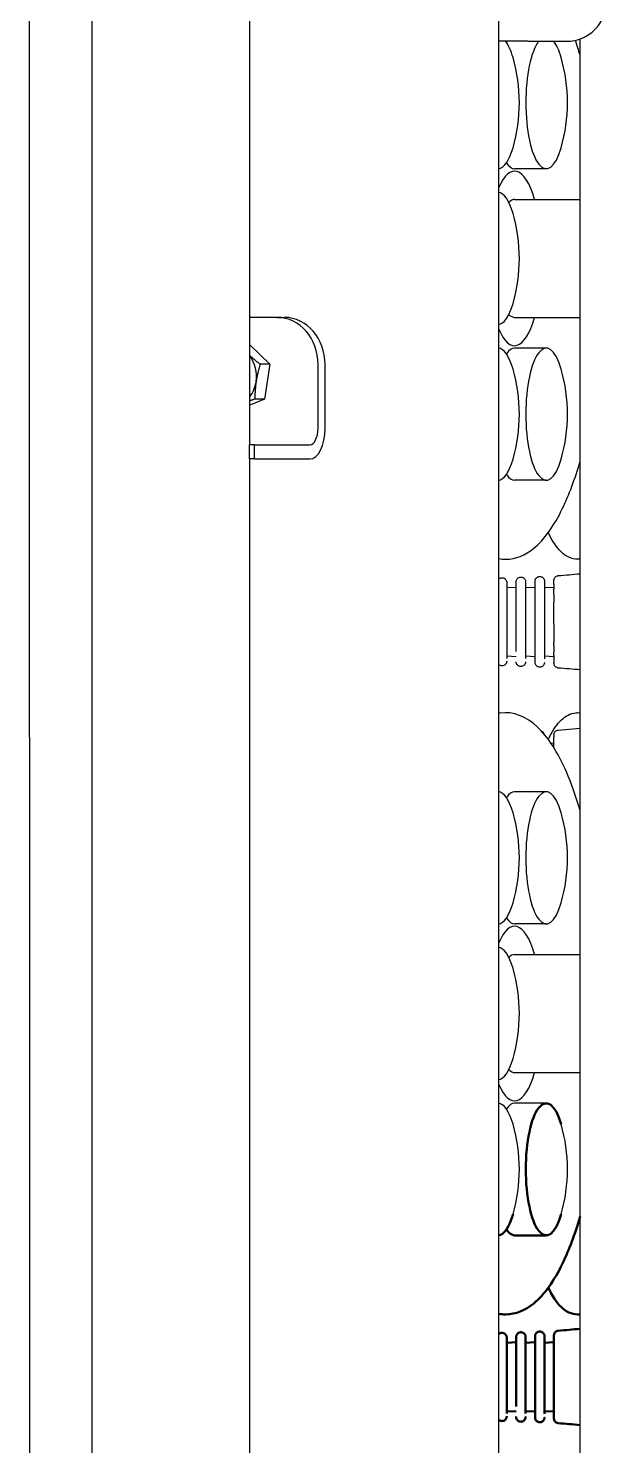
# Model space of a CAD drawing. Extents: x -3873 to 164127, y 7129 to 96529.
# Drawn here: x 54399.5 to 54522, y 44928.3 to 45228.7 of the extents above; entities that cross this region are included whole.
import ezdxf

# ---------------------------------------------------------------- set-up
doc = ezdxf.new("R2010")
doc.units = 0
doc.layers.add('KROMEKA', color=1, linetype='CONTINUOUS')
doc.layers.add('LAYOUT Kromeka', color=1, linetype='CONTINUOUS', lineweight=5)
doc.layers.add('Visible (ISO)', color=7, linetype='CONTINUOUS', lineweight=50)

# ---------------------------------------------------------------- blocks, each defined once
blk = doc.blocks.new('KD21-ara_yolma-64')
at = {"layer": 'KROMEKA', "color": 0}
for p, q in [((2335.73, -46.5), (3967.5, -46)), ((605.5, -59.51), (3955.5, -59.51)), ((2266, -92.91), (3118, -92.91)), ((3121, -92.79), (3118, -92.79)), ((3118, -93.87), (3118, -92.79)), ((3121, -93.87), (3121, -92.79)), ((3121, -92.91), (3955.5, -92.91)), ((3130.69, -96.04), (3129.37, -92.91)), ((3142.17, -92.91), (3138.08, -97.15)), ((3148, -98.71), (3148, -92.91)), ((3118, -93.87), (3121, -93.87)), ((3118, -93.87), (3118, -105.62)), ((3121, -93.87), (3121, -105.62)), ((3130.69, -96.04), (3130.69, -93.98)), ((3138.08, -97.15), (3130.69, -96.04)), ((3138.08, -97.15), (3138.08, -95.1)), ((3148, -98.71), (3148, -100.21)), ((3124.5, -107.37), (3138, -107.37)), ((3124.5, -108.87), (3138, -108.87)), ((3955.5, -145.61), (1370, -145.61)), ((3206.5, -151.8), (3206.5, -145.61)), ((2981.5, -155.7), (2981.5, -149.01)), ((2988, -149.01), (2988, -162.88)), ((3013, -149.01), (3013, -162.88)), ((3019.5, -155.7), (3019.5, -149.01)), ((3047.5, -155.7), (3047.5, -149.01)), ((3076, -147.33), (3075.76, -147.33)), ((3091.84, -147.33), (3076, -147.33)), ((3076.26, -147.33), (3076.16, -149.33)), ((3077.21, -149.33), (3091.98, -149.33)), ((3090.74, -147.33), (3090.84, -149.33)), ((3091.84, -147.33), (3091.84, -147.33)), ((3113.5, -155.7), (3113.5, -149.01)), ((3141.5, -155.7), (3141.5, -149.01)), ((3148, -149.01), (3148, -162.88)), ((3173, -149.01), (3173, -162.88)), ((3179.5, -155.7), (3179.5, -149.01)), ((3074.02, -150.3), (3074.02, -150.3)), ((3075.94, -151.33), (3075.72, -151.33)), ((3091.98, -151.33), (3075.94, -151.33)), ((3076.26, -151.33), (3076.16, -153.33)), ((3090.74, -151.33), (3090.84, -153.33)), ((3091.98, -151.33), (3091.98, -151.33)), ((3206.5, -151.8), (3206.5, -160)), ((3073.89, -154.3), (3073.89, -154.3)), ((3074.89, -153.33), (3077.13, -153.33)), ((3075.94, -155.33), (3075.68, -155.33)), ((3092.11, -155.33), (3075.94, -155.33)), ((3076.26, -155.33), (3076.16, -157.33)), ((3077.13, -153.33), (3092.11, -153.33)), ((3090.74, -155.33), (3090.84, -157.33)), ((3056.8, -157.33), (3057.44, -157.33)), ((3057.44, -157.33), (3058.42, -157.33)), ((3057.81, -156.68), (3057.84, -157.33)), ((3058.42, -157.33), (3059.11, -157.33)), ((3059.53, -157.33), (3059.11, -157.33)), ((3059.53, -157.33), (3059.58, -157.33)), ((3060.57, -158.25), (3060.93, -162.88)), ((3074.71, -157.33), (3074.8, -157.33)), ((3075.32, -157.33), (3074.8, -157.33)), ((3076.43, -157.33), (3075.32, -157.33)), ((3076.43, -157.33), (3077.06, -157.33)), ((3078.48, -157.33), (3077.06, -157.33)), ((3078.48, -157.33), (3079.2, -157.33)), ((3081.09, -157.33), (3079.2, -157.33)), ((3082.97, -157.33), (3081.09, -157.33)), ((3082.97, -157.33), (3084.53, -157.33)), ((3084.53, -157.33), (3086.16, -157.33)), ((3086.16, -157.33), (3087.68, -157.33)), ((3089.26, -157.33), (3087.68, -157.33)), ((3089.26, -157.33), (3090.51, -157.33)), ((3091.5, -157.33), (3090.51, -157.33)), ((3091.5, -157.33), (3092.05, -157.33)), ((3092.05, -157.33), (3092.28, -157.33)), ((3092.28, -157.33), (3092.29, -157.33)), ((2325, -162.88), (3207, -162.88))]:
    blk.add_line(p, q, dxfattribs=at)
for centre, radius, start, end in [((2967.5, -115.51), 34.5, 253.9452, 286.0548), ((3000.5, -115.51), 34.5, 253.9452, 286.0548), ((3033.5, -115.51), 34.5, 253.9452, 286.0548), ((3127.5, -115.51), 34.5, 253.9452, 286.0548), ((3160.5, -115.51), 34.5, 253.9452, 286.0548), ((3193.5, -115.51), 34.5, 253.9452, 286.0548), ((2967.5, -125.71), 34.5, 253.9452, 286.0548), ((3033.5, -125.71), 34.5, 253.9452, 286.0548), ((3127.5, -125.71), 34.5, 253.9452, 286.0548), ((3193.5, -125.71), 34.5, 253.9452, 286.0548), ((3215, -160), 8.5, 180, 270)]:
    blk.add_arc(centre, radius, start, end, dxfattribs=at)
for centre, major_axis, ratio, start_param, end_param in [((3135.5, -88.7), (6.5, 0), 0.866025, 3.987632, 4.53956), ((3135.5, -88.7), (6.5, 0), 0.866025, 4.53956, 5.437146), ((3138, -98.71), (10, 0), 0.866025, 4.712389, 6.283185), ((3138, -100.21), (10, 0), 0.866025, 4.712389, 6.283185), ((3124.5, -105.62), (-6.5, 0), 0.5, 0, 1.570796), ((3124.5, -105.62), (-3.5, 0), 0.5, 0, 1.570796), ((2967.5, -145.5), (14, 0), 0.309017, 5.462218, 6.25781), ((3000.5, -149.01), (-18.5, 0), 0.309017, 5.646199, 7.112101), ((3000.5, -145.5), (-14, 0), 0.309017, 0.025375, 0.820968), ((3000.5, -145.5), (14, 0), 0.309017, 5.462218, 6.25781), ((3000.5, -149.01), (18.5, 0), 0.309017, 5.45427, 6.920172), ((3033.5, -145.5), (-14, 0), 0.309017, 0.025375, 0.820968), ((3033.5, -145.5), (14, 0), 0.309017, 5.462218, 6.25781), ((3127.5, -145.5), (-14, 0), 0.309017, 0.025375, 0.820968), ((3127.5, -145.5), (14, 0), 0.309017, 5.462218, 6.25781), ((3160.5, -149.01), (-18.5, 0), 0.309017, 5.646199, 7.112101), ((3160.5, -145.5), (-14, 0), 0.309017, 0.025375, 0.820968), ((3160.5, -145.5), (14, 0), 0.309017, 5.462218, 6.25781), ((3160.5, -149.01), (18.5, 0), 0.309017, 5.45427, 6.920172), ((3193.5, -145.5), (-14, 0), 0.309017, 0.025375, 0.820968), ((3193.5, -145.5), (14, 0), 0.309017, 5.462218, 5.902934), ((2967.5, -149.01), (14, 0), 0.309017, 0, 0.417704), ((3000.5, -149.01), (-12.5, 0), 0.309017, 5.963403, 6.283185), ((3000.5, -149.01), (12.5, 0), 0.309017, 0, 0.319782), ((3033.5, -149.01), (-14, 0), 0.309017, 5.865481, 6.283185), ((3033.5, -149.01), (14, 0), 0.309017, 0, 0.417704), ((3127.5, -149.01), (-14, 0), 0.309017, 5.865481, 6.283185), ((3127.5, -149.01), (14, 0), 0.309017, 0, 0.417704), ((3160.5, -149.01), (-12.5, 0), 0.309017, 5.963403, 6.283185), ((3160.5, -149.01), (12.5, 0), 0.309017, 0, 0.319782), ((3193.5, -149.01), (-14, 0), 0.309017, 5.865481, 6.283185), ((3193.5, -149.01), (14, 0), 0.309017, 0.380251, 0.417704), ((3033.5, -155.7), (-14, 0), 0.309017, 2.320625, 7.104153), ((3127.5, -155.7), (-14, 0), 0.309017, 2.320625, 7.104153), ((3193.5, -155.7), (-14, 0), 0.309017, 3.521844, 7.104153), ((3085, -158.22), (-11.29, -0.03), 0.002005, 6.282899, 6.282987), ((3082, -158.22), (11.29, -0.03), 0.002005, 0.000198, 0.000286), ((3193.5, -155.7), (14, 0), 0.309017, 5.462218, 5.902934)]:
    blk.add_ellipse(centre, major_axis=major_axis, ratio=ratio, start_param=start_param, end_param=end_param, dxfattribs=at)
for points, weights in [([(3130.69, -93.98), (3130.48, -93.42), (3130.3, -92.91)], [1, 1.01073896901, 1.01540095669]), ([(3139.92, -92.91), (3139.06, -93.86), (3138.08, -95.1)], [1.01404753854, 1.02864988774, 1]), ([(3134.38, -94.25), (3132.67, -93.99), (3130.69, -93.98)], [1, 1.0379548493, 1]), ([(3138.08, -95.1), (3136.1, -94.51), (3134.38, -94.25)], [1, 1.0379548493, 1])]:
    blk.add_rational_spline(points, weights, degree=2, dxfattribs=at)
for points, knots in [([(3043.54, -162.88), (3046.54, -162), (3049.27, -161.03), (3055.83, -158.17), (3059.07, -156.13), (3063.42, -151.49), (3064.57, -148.72), (3064.15, -145.84), (3064.13, -145.72), (3064.11, -145.61)], [2.3293951, 2.3293951, 2.3293951, 2.3293951, 2.5256035, 2.5256035, 2.859362, 2.859362, 3.1871954, 3.1871954, 3.2004909, 3.2004909, 3.2004909, 3.2004909]), ([(3075.16, -147.33), (3075.15, -147.33), (3075.15, -147.33), (3075.15, -147.33), (3075.15, -147.33), (3075.13, -147.33), (3075.1, -147.33), (3075.02, -147.32), (3074.97, -147.32), (3074.81, -147.28), (3074.71, -147.24), (3074.53, -147.12), (3074.45, -147.05), (3074.32, -146.89), (3074.26, -146.79), (3074.18, -146.57), (3074.15, -146.43), (3074.16, -146.3)], [0, 0, 0, 0, 0.0001754, 0.0001754, 0.0003546, 0.0003546, 0.0082257, 0.0082257, 0.0240035, 0.0240035, 0.0558555, 0.0558555, 0.0877074, 0.0877074, 0.1195593, 0.1195593, 0.1596693, 0.1596693, 0.1596693, 0.1596693]), ([(3074.16, -146.3), (3074.16, -146.19), (3074.18, -146.08), (3074.26, -145.88), (3074.31, -145.78), (3074.41, -145.67), (3074.43, -145.64), (3074.46, -145.61)], [0, 0, 0, 0, 0.03234533, 0.03234533, 0.06485649, 0.06485649, 0.0766981, 0.0766981, 0.0766981, 0.0766981]), ([(3092.84, -146.3), (3092.85, -146.41), (3092.83, -146.52), (3092.77, -146.72), (3092.72, -146.82), (3092.6, -147), (3092.52, -147.08), (3092.34, -147.21), (3092.24, -147.26), (3092.09, -147.3), (3092.04, -147.31), (3091.96, -147.33), (3091.93, -147.33), (3091.89, -147.33), (3091.88, -147.33), (3091.86, -147.33), (3091.86, -147.33), (3091.85, -147.33), (3091.85, -147.33), (3091.85, -147.33), (3091.85, -147.33), (3091.84, -147.33), (3091.84, -147.33), (3091.84, -147.33)], [0, 0, 0, 0, 0.0323423, 0.0323423, 0.0648538, 0.0648538, 0.097359, 0.097359, 0.1298643, 0.1298643, 0.1459593, 0.1459593, 0.1540946, 0.1540946, 0.1571432, 0.1571432, 0.1594295, 0.1594295, 0.1596439, 0.1596439, 0.1597437, 0.1597437, 0.1597686, 0.1597686, 0.1597686, 0.1597686]), ([(3092.54, -145.61), (3092.55, -145.62), (3092.56, -145.64), (3092.65, -145.73), (3092.71, -145.82), (3092.81, -146.03), (3092.84, -146.17), (3092.84, -146.3)], [0.07647157, 0.07647157, 0.07647157, 0.07647157, 0.08162228, 0.08162228, 0.11325496, 0.11325496, 0.15308456, 0.15308456, 0.15308456, 0.15308456]), ([(3096.75, -147.11), (3096.75, -149.22), (3097.62, -151.27), (3100.98, -155.37), (3103.85, -157.37), (3110.38, -160.54), (3113.72, -161.78), (3117.46, -162.88)], [0, 0, 0, 0, 0.2478391, 0.2478391, 0.5672482, 0.5672482, 0.8121976, 0.8121976, 0.8121976, 0.8121976]), ([(3074.02, -150.3), (3074.03, -150.19), (3074.05, -150.08), (3074.13, -149.88), (3074.18, -149.78), (3074.32, -149.62), (3074.4, -149.54), (3074.58, -149.43), (3074.69, -149.38), (3074.84, -149.35), (3074.9, -149.34), (3074.97, -149.33), (3074.98, -149.33), (3075, -149.33), (3075.01, -149.33), (3075.02, -149.33), (3075.02, -149.33), (3075.02, -149.33), (3075.02, -149.33), (3075.02, -149.33), (3075.02, -149.33), (3075.02, -149.33)], [0, 0, 0, 0, 0.0323454, 0.0323454, 0.0648566, 0.0648566, 0.0973618, 0.0973618, 0.1298671, 0.1298671, 0.1459622, 0.1459622, 0.1500274, 0.1500274, 0.153076, 0.153076, 0.1531475, 0.1531475, 0.1531724, 0.1531724, 0.1531849, 0.1531849, 0.1531849, 0.1531849]), ([(3091.98, -149.33), (3091.98, -149.33), (3091.98, -149.33), (3091.98, -149.33), (3091.98, -149.33), (3091.98, -149.33), (3091.98, -149.33), (3091.99, -149.33), (3092, -149.33), (3092.06, -149.33), (3092.11, -149.34), (3092.26, -149.37), (3092.36, -149.4), (3092.55, -149.51), (3092.63, -149.57), (3092.78, -149.73), (3092.84, -149.82), (3092.94, -150.03), (3092.97, -150.17), (3092.98, -150.3)], [0, 0, 0, 0, 0.0000225, 0.0000225, 0.0002026, 0.0002026, 0.0007294, 0.0007294, 0.0026826, 0.0026826, 0.0183539, 0.0183539, 0.0499866, 0.0499866, 0.0816192, 0.0816192, 0.1132519, 0.1132519, 0.1530815, 0.1530815, 0.1530815, 0.1530815]), ([(3075.02, -151.33), (3075.02, -151.33), (3075.02, -151.33), (3075.02, -151.33), (3075.01, -151.33), (3074.98, -151.33), (3074.96, -151.33), (3074.88, -151.32), (3074.83, -151.31), (3074.67, -151.27), (3074.58, -151.23), (3074.4, -151.12), (3074.32, -151.05), (3074.18, -150.88), (3074.13, -150.79), (3074.04, -150.57), (3074.02, -150.43), (3074.02, -150.3)], [0, 0, 0, 0, 0.0004883, 0.0004883, 0.0014649, 0.0014649, 0.0092831, 0.0092831, 0.0249544, 0.0249544, 0.0565871, 0.0565871, 0.0882198, 0.0882198, 0.1198524, 0.1198524, 0.159682, 0.159682, 0.159682, 0.159682]), ([(3092.98, -150.3), (3092.98, -150.41), (3092.96, -150.52), (3092.9, -150.72), (3092.85, -150.82), (3092.73, -151), (3092.65, -151.08), (3092.47, -151.21), (3092.37, -151.26), (3092.22, -151.3), (3092.17, -151.31), (3092.09, -151.33), (3092.06, -151.33), (3092.02, -151.33), (3092.01, -151.33), (3091.99, -151.33), (3091.99, -151.33), (3091.98, -151.33), (3091.98, -151.33), (3091.98, -151.33), (3091.98, -151.33), (3091.98, -151.33), (3091.98, -151.33), (3091.98, -151.33)], [0, 0, 0, 0, 0.0323427, 0.0323427, 0.0648545, 0.0648545, 0.0973599, 0.0973599, 0.129865, 0.129865, 0.1459598, 0.1459598, 0.1540948, 0.1540948, 0.1571434, 0.1571434, 0.1594297, 0.1594297, 0.159644, 0.159644, 0.1597438, 0.1597438, 0.1597688, 0.1597688, 0.1597688, 0.1597688]), ([(3058.58, -156.14), (3058.81, -156.25), (3059.04, -156.36), (3060.69, -157.2), (3061.85, -157.98), (3063.53, -159.77), (3064.12, -160.8), (3064.26, -162.27), (3064.26, -162.58), (3064.22, -162.88)], [2.7565951, 2.7565951, 2.7565951, 2.7565951, 2.7842197, 2.7842197, 2.9646373, 2.9646373, 3.1235608, 3.1235608, 3.1644959, 3.1644959, 3.1644959, 3.1644959]), ([(3060.34, -154.71), (3060.31, -154.78), (3060.27, -154.85), (3060.16, -155), (3060.08, -155.08), (3059.91, -155.21), (3059.81, -155.26), (3059.69, -155.29), (3059.67, -155.3), (3059.65, -155.3)], [0.04130106, 0.04130106, 0.04130106, 0.04130106, 0.06485412, 0.06485412, 0.0973594, 0.0973594, 0.12986461, 0.12986461, 0.13491102, 0.13491102, 0.13491102, 0.13491102]), ([(3073.89, -154.3), (3073.9, -154.19), (3073.92, -154.08), (3073.99, -153.88), (3074.05, -153.78), (3074.19, -153.62), (3074.27, -153.54), (3074.45, -153.43), (3074.56, -153.38), (3074.7, -153.35), (3074.74, -153.34), (3074.81, -153.33), (3074.85, -153.33), (3074.89, -153.33)], [0, 0, 0, 0, 0.0323454, 0.0323454, 0.0648566, 0.0648566, 0.0973618, 0.0973618, 0.1298671, 0.1298671, 0.1414506, 0.1414506, 0.1531948, 0.1531948, 0.1531948, 0.1531948]), ([(3074.89, -155.33), (3074.89, -155.33), (3074.89, -155.33), (3074.89, -155.33), (3074.89, -155.33), (3074.89, -155.33), (3074.89, -155.33), (3074.89, -155.33), (3074.89, -155.33), (3074.88, -155.33), (3074.88, -155.33), (3074.86, -155.33), (3074.85, -155.33), (3074.82, -155.33), (3074.8, -155.33), (3074.73, -155.32), (3074.69, -155.31), (3074.57, -155.28), (3074.49, -155.25), (3074.33, -155.17), (3074.26, -155.11), (3074.14, -155), (3074.08, -154.93), (3073.99, -154.78), (3073.96, -154.7), (3073.9, -154.52), (3073.89, -154.41), (3073.89, -154.3)], [0, 0, 0, 0, 0.0000222, 0.0000222, 0.0000722, 0.0000722, 0.0001721, 0.0001721, 0.000372, 0.000372, 0.0019709, 0.0019709, 0.0051689, 0.0051689, 0.0115673, 0.0115673, 0.0243832, 0.0243832, 0.0501713, 0.0501713, 0.0759593, 0.0759593, 0.1017473, 0.1017473, 0.1275353, 0.1275353, 0.1599226, 0.1599226, 0.1599226, 0.1599226]), ([(3092.11, -153.33), (3092.11, -153.33), (3092.11, -153.33), (3092.12, -153.33), (3092.13, -153.33), (3092.16, -153.33), (3092.17, -153.33), (3092.23, -153.34), (3092.26, -153.34), (3092.37, -153.36), (3092.44, -153.38), (3092.57, -153.44), (3092.63, -153.48), (3092.75, -153.56), (3092.8, -153.61), (3092.9, -153.71), (3092.94, -153.77), (3093.01, -153.9), (3093.04, -153.96), (3093.09, -154.12), (3093.1, -154.21), (3093.11, -154.3)], [0, 0, 0, 0, 0.0002364, 0.0002364, 0.0029098, 0.0029098, 0.008258, 0.008258, 0.0189655, 0.0189655, 0.0404709, 0.0404709, 0.0619763, 0.0619763, 0.0834816, 0.0834816, 0.104987, 0.104987, 0.1264923, 0.1264923, 0.1534609, 0.1534609, 0.1534609, 0.1534609]), ([(3093.11, -154.3), (3093.11, -154.41), (3093.1, -154.52), (3093.03, -154.72), (3092.99, -154.82), (3092.86, -155), (3092.78, -155.08), (3092.61, -155.21), (3092.51, -155.26), (3092.36, -155.3), (3092.31, -155.31), (3092.21, -155.33), (3092.16, -155.33), (3092.11, -155.33)], [0.0000021, 0.0000021, 0.0000021, 0.0000021, 0.0323432, 0.0323432, 0.0648554, 0.0648554, 0.097361, 0.097361, 0.1298659, 0.1298659, 0.1446462, 0.1446462, 0.1597657, 0.1597657, 0.1597657, 0.1597657]), ([(3096.75, -162.37), (3096.75, -161.06), (3097.38, -159.86), (3099.28, -157.83), (3100.67, -156.96), (3102.42, -156.14)], [0, 0, 0, 0, 0.1770954, 0.1770954, 0.3849975, 0.3849975, 0.3849975, 0.3849975]), ([(3059.58, -157.33), (3059.63, -157.33), (3059.69, -157.34), (3059.8, -157.36), (3059.86, -157.37), (3060.01, -157.43), (3060.11, -157.48), (3060.27, -157.61), (3060.35, -157.69), (3060.46, -157.86), (3060.51, -157.96), (3060.56, -158.12), (3060.57, -158.19), (3060.57, -158.25)], [0, 0, 0, 0, 0.0173688, 0.0173688, 0.0342325, 0.0342325, 0.0658813, 0.0658813, 0.0975301, 0.0975301, 0.1291788, 0.1291788, 0.1488048, 0.1488048, 0.1488048, 0.1488048]), ([(3073.71, -158.25), (3073.72, -158.14), (3073.75, -158.03), (3073.84, -157.83), (3073.89, -157.74), (3074.04, -157.58), (3074.12, -157.52), (3074.31, -157.41), (3074.41, -157.37), (3074.58, -157.34), (3074.64, -157.33), (3074.71, -157.33)], [0, 0, 0, 0, 0.0323651, 0.0323651, 0.0642107, 0.0642107, 0.0960749, 0.0960749, 0.1279386, 0.1279386, 0.1478464, 0.1478464, 0.1478464, 0.1478464]), ([(3092.29, -157.33), (3092.35, -157.33), (3092.4, -157.34), (3092.51, -157.36), (3092.57, -157.37), (3092.72, -157.42), (3092.81, -157.47), (3092.98, -157.6), (3093.06, -157.68), (3093.17, -157.85), (3093.22, -157.95), (3093.27, -158.12), (3093.28, -158.18), (3093.29, -158.25)], [0, 0, 0, 0, 0.016928, 0.016928, 0.0333876, 0.0333876, 0.0650363, 0.0650363, 0.0966851, 0.0966851, 0.1283339, 0.1283339, 0.1479599, 0.1479599, 0.1479599, 0.1479599])]:
    blk.add_open_spline(points, degree=3, knots=knots, dxfattribs=at)
for points in [[(3096.89, -145.61), (3096.8, -146.11), (3096.75, -146.61), (3096.75, -147.11)], [(3073.31, -162.88), (3073.45, -161.33), (3073.58, -159.79), (3073.71, -158.25)], [(3093.29, -158.25), (3093.42, -159.79), (3093.55, -161.33), (3093.69, -162.88)], [(3203.54, -162.88), (3204.63, -162.56), (3205.69, -162.23), (3206.71, -161.88)], [(3096.78, -162.88), (3096.76, -162.71), (3096.75, -162.54), (3096.75, -162.37)]]:
    blk.add_open_spline(points, degree=3, dxfattribs=at)
at = {"layer": 'Visible (ISO)'}
for p, q in [((2916, -147.33), (2915.76, -147.33)), ((2931.84, -147.33), (2916, -147.33)), ((2916.26, -147.33), (2916.16, -149.33)), ((2917.21, -149.33), (2931.98, -149.33)), ((2930.74, -147.33), (2930.84, -149.33)), ((2931.84, -147.33), (2931.84, -147.33)), ((2953.5, -155.7), (2953.5, -149.01)), ((2914.02, -150.3), (2914.02, -150.3)), ((2915.94, -151.33), (2915.72, -151.33)), ((2931.98, -151.33), (2915.94, -151.33)), ((2916.26, -151.33), (2916.16, -153.33)), ((2930.74, -151.33), (2930.84, -153.33)), ((2931.98, -151.33), (2931.98, -151.33)), ((2913.89, -154.3), (2913.89, -154.3)), ((2914.89, -153.33), (2917.13, -153.33)), ((2915.94, -155.33), (2915.68, -155.33)), ((2932.11, -155.33), (2915.94, -155.33)), ((2916.26, -155.33), (2916.16, -157.33)), ((2917.13, -153.33), (2932.11, -153.33)), ((2930.74, -155.33), (2930.84, -157.33)), ((2914.71, -157.33), (2914.8, -157.33)), ((2915.32, -157.33), (2914.8, -157.33)), ((2916.43, -157.33), (2915.32, -157.33)), ((2916.43, -157.33), (2917.06, -157.33)), ((2918.48, -157.33), (2917.06, -157.33)), ((2918.48, -157.33), (2919.2, -157.33)), ((2921.09, -157.33), (2919.2, -157.33)), ((2922.97, -157.33), (2921.09, -157.33)), ((2922.97, -157.33), (2924.53, -157.33)), ((2924.53, -157.33), (2926.16, -157.33)), ((2926.16, -157.33), (2927.68, -157.33)), ((2929.26, -157.33), (2927.68, -157.33)), ((2929.26, -157.33), (2930.51, -157.33)), ((2931.5, -157.33), (2930.51, -157.33)), ((2931.5, -157.33), (2932.05, -157.33)), ((2932.05, -157.33), (2932.28, -157.33)), ((2932.28, -157.33), (2932.29, -157.33))]:
    blk.add_line(p, q, dxfattribs=at)
for centre, major_axis, ratio, start_param, end_param in [((2967.5, -145.5), (-14, 0), 0.309017, 0.025375, 0.820968), ((2967.5, -149.01), (-14, 0), 0.309017, 5.865481, 6.283185), ((2967.5, -155.7), (-14, 0), 0.309017, 2.320625, 7.104153), ((2925, -158.22), (-11.29, -0.03), 0.002005, 6.282899, 6.282987), ((2922, -158.22), (11.29, -0.03), 0.002005, 0.000198, 0.000286)]:
    blk.add_ellipse(centre, major_axis=major_axis, ratio=ratio, start_param=start_param, end_param=end_param, dxfattribs=at)
for points, knots in [([(2915.16, -147.33), (2915.15, -147.33), (2915.15, -147.33), (2915.15, -147.33), (2915.15, -147.33), (2915.13, -147.33), (2915.1, -147.33), (2915.02, -147.32), (2914.97, -147.32), (2914.81, -147.28), (2914.71, -147.24), (2914.53, -147.12), (2914.45, -147.05), (2914.32, -146.89), (2914.26, -146.79), (2914.18, -146.57), (2914.15, -146.43), (2914.16, -146.3)], [0, 0, 0, 0, 0.0001754, 0.0001754, 0.0003546, 0.0003546, 0.0082257, 0.0082257, 0.0240035, 0.0240035, 0.0558555, 0.0558555, 0.0877074, 0.0877074, 0.1195593, 0.1195593, 0.1596693, 0.1596693, 0.1596693, 0.1596693]), ([(2914.16, -146.3), (2914.16, -146.19), (2914.18, -146.08), (2914.26, -145.88), (2914.31, -145.78), (2914.41, -145.67), (2914.43, -145.64), (2914.46, -145.61)], [0, 0, 0, 0, 0.03234533, 0.03234533, 0.06485649, 0.06485649, 0.0766981, 0.0766981, 0.0766981, 0.0766981]), ([(2932.84, -146.3), (2932.85, -146.41), (2932.83, -146.52), (2932.77, -146.72), (2932.72, -146.82), (2932.6, -147), (2932.52, -147.08), (2932.34, -147.21), (2932.24, -147.26), (2932.09, -147.3), (2932.04, -147.31), (2931.96, -147.33), (2931.93, -147.33), (2931.89, -147.33), (2931.88, -147.33), (2931.86, -147.33), (2931.86, -147.33), (2931.85, -147.33), (2931.85, -147.33), (2931.85, -147.33), (2931.85, -147.33), (2931.84, -147.33), (2931.84, -147.33), (2931.84, -147.33)], [0, 0, 0, 0, 0.0323423, 0.0323423, 0.0648538, 0.0648538, 0.097359, 0.097359, 0.1298643, 0.1298643, 0.1459593, 0.1459593, 0.1540946, 0.1540946, 0.1571432, 0.1571432, 0.1594295, 0.1594295, 0.1596439, 0.1596439, 0.1597437, 0.1597437, 0.1597686, 0.1597686, 0.1597686, 0.1597686]), ([(2932.54, -145.61), (2932.55, -145.62), (2932.56, -145.64), (2932.65, -145.73), (2932.71, -145.82), (2932.81, -146.03), (2932.84, -146.17), (2932.84, -146.3)], [0.07647157, 0.07647157, 0.07647157, 0.07647157, 0.08162228, 0.08162228, 0.11325496, 0.11325496, 0.15308456, 0.15308456, 0.15308456, 0.15308456]), ([(2936.75, -147.11), (2936.75, -149.22), (2937.62, -151.27), (2940.98, -155.37), (2943.85, -157.37), (2950.38, -160.54), (2953.72, -161.78), (2957.46, -162.88)], [0, 0, 0, 0, 0.2478391, 0.2478391, 0.5672482, 0.5672482, 0.8121976, 0.8121976, 0.8121976, 0.8121976]), ([(2914.02, -150.3), (2914.03, -150.19), (2914.05, -150.08), (2914.13, -149.88), (2914.18, -149.78), (2914.32, -149.62), (2914.4, -149.54), (2914.58, -149.43), (2914.69, -149.38), (2914.84, -149.35), (2914.9, -149.34), (2914.97, -149.33), (2914.98, -149.33), (2915, -149.33), (2915.01, -149.33), (2915.02, -149.33), (2915.02, -149.33), (2915.02, -149.33), (2915.02, -149.33), (2915.02, -149.33), (2915.02, -149.33), (2915.02, -149.33)], [0, 0, 0, 0, 0.0323454, 0.0323454, 0.0648566, 0.0648566, 0.0973618, 0.0973618, 0.1298671, 0.1298671, 0.1459622, 0.1459622, 0.1500274, 0.1500274, 0.153076, 0.153076, 0.1531475, 0.1531475, 0.1531724, 0.1531724, 0.1531849, 0.1531849, 0.1531849, 0.1531849]), ([(2931.98, -149.33), (2931.98, -149.33), (2931.98, -149.33), (2931.98, -149.33), (2931.98, -149.33), (2931.98, -149.33), (2931.98, -149.33), (2931.99, -149.33), (2932, -149.33), (2932.06, -149.33), (2932.11, -149.34), (2932.26, -149.37), (2932.36, -149.4), (2932.55, -149.51), (2932.63, -149.57), (2932.78, -149.73), (2932.84, -149.82), (2932.94, -150.03), (2932.97, -150.17), (2932.98, -150.3)], [0, 0, 0, 0, 0.0000225, 0.0000225, 0.0002026, 0.0002026, 0.0007294, 0.0007294, 0.0026826, 0.0026826, 0.0183539, 0.0183539, 0.0499866, 0.0499866, 0.0816192, 0.0816192, 0.1132519, 0.1132519, 0.1530815, 0.1530815, 0.1530815, 0.1530815]), ([(2915.02, -151.33), (2915.02, -151.33), (2915.02, -151.33), (2915.02, -151.33), (2915.01, -151.33), (2914.98, -151.33), (2914.96, -151.33), (2914.88, -151.32), (2914.83, -151.31), (2914.67, -151.27), (2914.58, -151.23), (2914.4, -151.12), (2914.32, -151.05), (2914.18, -150.88), (2914.13, -150.79), (2914.04, -150.57), (2914.02, -150.43), (2914.02, -150.3)], [0, 0, 0, 0, 0.0004883, 0.0004883, 0.0014649, 0.0014649, 0.0092831, 0.0092831, 0.0249544, 0.0249544, 0.0565871, 0.0565871, 0.0882198, 0.0882198, 0.1198524, 0.1198524, 0.159682, 0.159682, 0.159682, 0.159682]), ([(2932.98, -150.3), (2932.98, -150.41), (2932.96, -150.52), (2932.9, -150.72), (2932.85, -150.82), (2932.73, -151), (2932.65, -151.08), (2932.47, -151.21), (2932.37, -151.26), (2932.22, -151.3), (2932.17, -151.31), (2932.09, -151.33), (2932.06, -151.33), (2932.02, -151.33), (2932.01, -151.33), (2931.99, -151.33), (2931.99, -151.33), (2931.98, -151.33), (2931.98, -151.33), (2931.98, -151.33), (2931.98, -151.33), (2931.98, -151.33), (2931.98, -151.33), (2931.98, -151.33)], [0, 0, 0, 0, 0.0323427, 0.0323427, 0.0648545, 0.0648545, 0.0973599, 0.0973599, 0.129865, 0.129865, 0.1459598, 0.1459598, 0.1540948, 0.1540948, 0.1571434, 0.1571434, 0.1594297, 0.1594297, 0.159644, 0.159644, 0.1597438, 0.1597438, 0.1597688, 0.1597688, 0.1597688, 0.1597688]), ([(2913.89, -154.3), (2913.9, -154.19), (2913.92, -154.08), (2913.99, -153.88), (2914.05, -153.78), (2914.19, -153.62), (2914.27, -153.54), (2914.45, -153.43), (2914.56, -153.38), (2914.7, -153.35), (2914.74, -153.34), (2914.81, -153.33), (2914.85, -153.33), (2914.89, -153.33)], [0, 0, 0, 0, 0.0323454, 0.0323454, 0.0648566, 0.0648566, 0.0973618, 0.0973618, 0.1298671, 0.1298671, 0.1414506, 0.1414506, 0.1531948, 0.1531948, 0.1531948, 0.1531948]), ([(2914.89, -155.33), (2914.89, -155.33), (2914.89, -155.33), (2914.89, -155.33), (2914.89, -155.33), (2914.89, -155.33), (2914.89, -155.33), (2914.89, -155.33), (2914.89, -155.33), (2914.88, -155.33), (2914.88, -155.33), (2914.86, -155.33), (2914.85, -155.33), (2914.82, -155.33), (2914.8, -155.33), (2914.73, -155.32), (2914.69, -155.31), (2914.57, -155.28), (2914.49, -155.25), (2914.33, -155.17), (2914.26, -155.11), (2914.14, -155), (2914.08, -154.93), (2913.99, -154.78), (2913.96, -154.7), (2913.9, -154.52), (2913.89, -154.41), (2913.89, -154.3)], [0, 0, 0, 0, 0.0000222, 0.0000222, 0.0000722, 0.0000722, 0.0001721, 0.0001721, 0.000372, 0.000372, 0.0019709, 0.0019709, 0.0051689, 0.0051689, 0.0115673, 0.0115673, 0.0243832, 0.0243832, 0.0501713, 0.0501713, 0.0759593, 0.0759593, 0.1017473, 0.1017473, 0.1275353, 0.1275353, 0.1599226, 0.1599226, 0.1599226, 0.1599226]), ([(2932.11, -153.33), (2932.11, -153.33), (2932.11, -153.33), (2932.12, -153.33), (2932.13, -153.33), (2932.16, -153.33), (2932.17, -153.33), (2932.23, -153.34), (2932.26, -153.34), (2932.37, -153.36), (2932.44, -153.38), (2932.57, -153.44), (2932.63, -153.48), (2932.75, -153.56), (2932.8, -153.61), (2932.9, -153.71), (2932.94, -153.77), (2933.01, -153.9), (2933.04, -153.96), (2933.09, -154.12), (2933.1, -154.21), (2933.11, -154.3)], [0, 0, 0, 0, 0.0002364, 0.0002364, 0.0029098, 0.0029098, 0.008258, 0.008258, 0.0189655, 0.0189655, 0.0404709, 0.0404709, 0.0619763, 0.0619763, 0.0834816, 0.0834816, 0.104987, 0.104987, 0.1264923, 0.1264923, 0.1534609, 0.1534609, 0.1534609, 0.1534609]), ([(2933.11, -154.3), (2933.11, -154.41), (2933.1, -154.52), (2933.03, -154.72), (2932.99, -154.82), (2932.86, -155), (2932.78, -155.08), (2932.61, -155.21), (2932.51, -155.26), (2932.36, -155.3), (2932.31, -155.31), (2932.21, -155.33), (2932.16, -155.33), (2932.11, -155.33)], [0.0000021, 0.0000021, 0.0000021, 0.0000021, 0.0323432, 0.0323432, 0.0648554, 0.0648554, 0.097361, 0.097361, 0.1298659, 0.1298659, 0.1446462, 0.1446462, 0.1597657, 0.1597657, 0.1597657, 0.1597657]), ([(2936.75, -162.37), (2936.75, -161.06), (2937.38, -159.86), (2939.28, -157.83), (2940.67, -156.96), (2942.42, -156.14)], [0, 0, 0, 0, 0.1770954, 0.1770954, 0.3849975, 0.3849975, 0.3849975, 0.3849975]), ([(2913.71, -158.25), (2913.72, -158.14), (2913.75, -158.03), (2913.84, -157.83), (2913.89, -157.74), (2914.04, -157.58), (2914.12, -157.52), (2914.31, -157.41), (2914.41, -157.37), (2914.58, -157.34), (2914.64, -157.33), (2914.71, -157.33)], [0, 0, 0, 0, 0.0323651, 0.0323651, 0.0642107, 0.0642107, 0.0960749, 0.0960749, 0.1279386, 0.1279386, 0.1478464, 0.1478464, 0.1478464, 0.1478464]), ([(2932.29, -157.33), (2932.35, -157.33), (2932.4, -157.34), (2932.51, -157.36), (2932.57, -157.37), (2932.72, -157.42), (2932.81, -157.47), (2932.98, -157.6), (2933.06, -157.68), (2933.17, -157.85), (2933.22, -157.95), (2933.27, -158.12), (2933.28, -158.18), (2933.29, -158.25)], [0, 0, 0, 0, 0.016928, 0.016928, 0.0333876, 0.0333876, 0.0650363, 0.0650363, 0.0966851, 0.0966851, 0.1283339, 0.1283339, 0.1479599, 0.1479599, 0.1479599, 0.1479599])]:
    blk.add_open_spline(points, degree=3, knots=knots, dxfattribs=at)
for points in [[(2936.89, -145.61), (2936.8, -146.11), (2936.75, -146.61), (2936.75, -147.11)], [(2913.31, -162.88), (2913.45, -161.33), (2913.58, -159.79), (2913.71, -158.25)], [(2933.29, -158.25), (2933.42, -159.79), (2933.55, -161.33), (2933.69, -162.88)], [(2936.78, -162.88), (2936.76, -162.71), (2936.75, -162.54), (2936.75, -162.37)]]:
    blk.add_open_spline(points, degree=3, dxfattribs=at)

msp = doc.modelspace()

# ---------------------------------------------------------------- block references
at = {"layer": 'LAYOUT Kromeka', "ltscale": 20, "rotation": 89.99999999999999}
msp.add_blockref('KD21-ara_yolma-64', (54353.46, 42019.41), dxfattribs=at)

doc.saveas('drawing.dxf')
